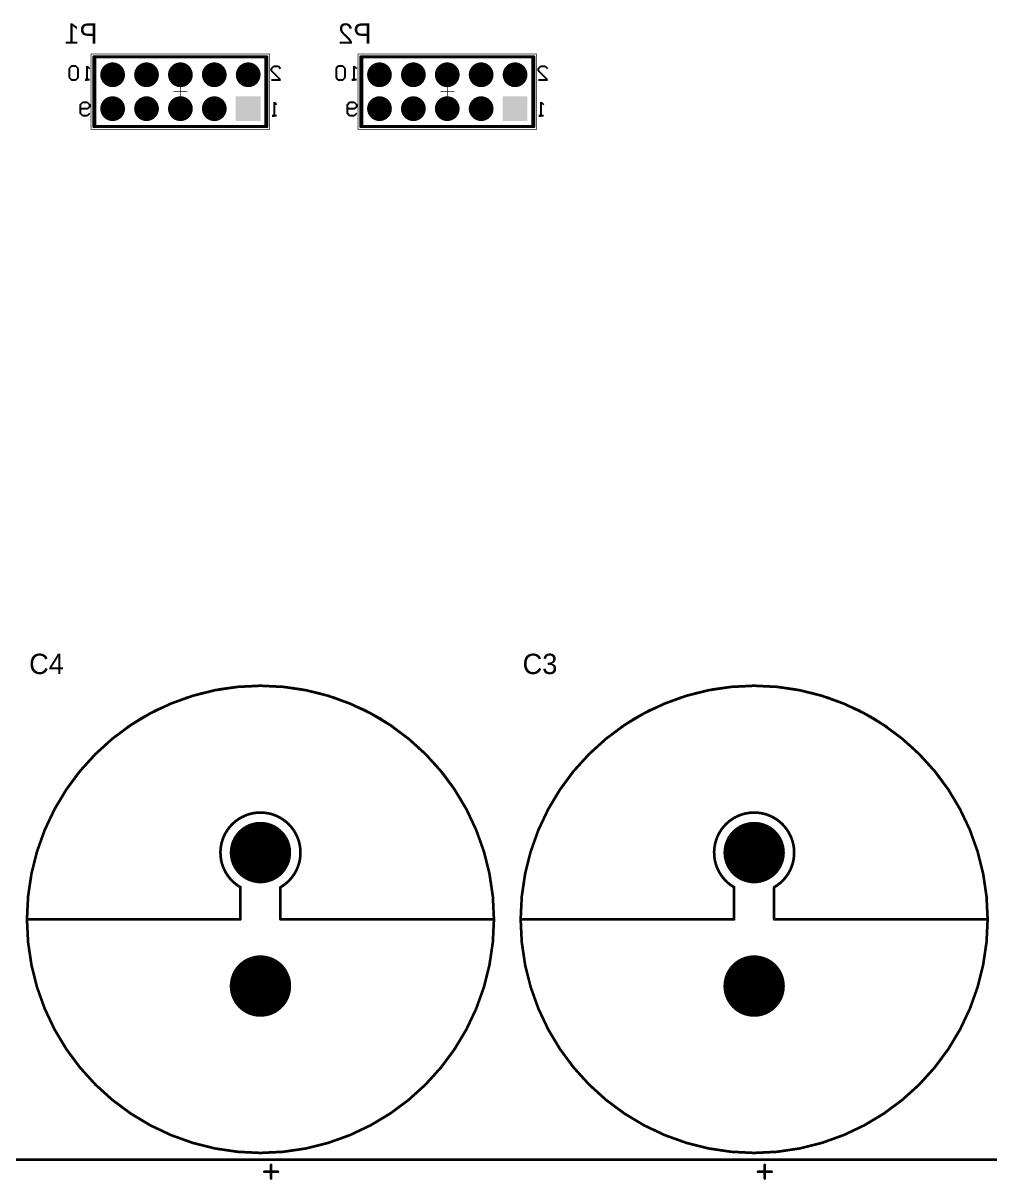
# Model space of a CAD drawing. Header units: millimetres. Extents: x 0 to 230, y -2 to 202.
# Drawn here: x 43.2 to 115.7, y -1.5 to 85.1 of the extents above; entities that cross this region are included whole.
import ezdxf

# ---------------------------------------------------------------- set-up
doc = ezdxf.new("R2010")
doc.units = ezdxf.units.MM
for name, color, linetype in [('BottomLayer', 5, 'Continuous'), ('BottomOverlay', 54, 'Continuous'), ('BottomSolder', 6, 'Continuous'), ('Mechanical13', 56, 'Continuous'), ('Mechanical15', 56, 'Continuous'), ('MultiLayer', 9, 'Continuous'), ('TopLayer', 1, 'Continuous'), ('TopOverlay', 2, 'Continuous'), ('TopSolder', 216, 'Continuous')]:
    doc.layers.add(name, color=color, linetype=linetype)

# ---------------------------------------------------------------- blocks, each defined once
blk = doc.blocks.new('61301021121_B_3')
at = {"layer": 'BottomLayer', "const_width": 0.825}
for points in [[(-2.952, 1.27, 1), (-2.128, 1.27, 1)], [(-0.412, 1.27, 1), (0.412, 1.27, 1)], [(2.128, 1.27, 1), (2.952, 1.27, 1)], [(4.668, 1.27, 1), (5.492, 1.27, 1)], [(-5.492, -1.27, 1), (-4.668, -1.27, 1)], [(-2.952, -1.27, 1), (-2.128, -1.27, 1)], [(-0.412, -1.27, 1), (0.412, -1.27, 1)], [(2.128, -1.27, 1), (2.952, -1.27, 1)], [(4.668, -1.27, 1), (5.492, -1.27, 1)]]:
    blk.add_lwpolyline(points, format="xyb", close=True, dxfattribs=at)
at = {"layer": 'BottomLayer'}
blk.add_solid([(-5.905, 0.445), (-4.255, 0.445), (-5.905, 2.095), (-4.255, 2.095)], dxfattribs=at)
at = {"layer": 'BottomOverlay'}
for p, q in [((-7.21, 1.8), (-6.871, 1.8)), ((-6.871, 1.8), (-7.041, 1.8)), ((-7.041, 1.8), (-7.041, 0.784)), ((6.81, 1.631), (6.979, 1.8)), ((6.979, 1.8), (7.318, 1.8)), ((7.318, 1.8), (7.487, 1.631)), ((-7.041, 0.784), (-7.21, 0.954)), ((6.81, 1.123), (6.979, 1.292)), ((6.81, 0.954), (6.81, 1.123)), ((6.979, 0.784), (6.81, 0.954)), ((6.979, 1.292), (7.487, 1.292)), ((7.487, 0.954), (7.318, 0.784)), ((7.487, 1.631), (7.487, 0.954)), ((7.318, 0.784), (6.979, 0.784)), ((-6.833, -0.9), (-7.51, -0.9)), ((-7.51, -0.9), (-6.833, -1.577)), ((-6.833, -1.577), (-6.833, -1.746)), ((6.81, -0.9), (7.149, -0.9)), ((7.149, -0.9), (6.979, -0.9)), ((6.979, -0.9), (6.979, -1.916)), ((7.826, -0.9), (7.656, -1.069)), ((7.656, -1.069), (7.656, -1.746)), ((8.164, -0.9), (7.826, -0.9)), ((8.334, -1.069), (8.164, -0.9)), ((8.334, -1.746), (8.334, -1.069)), ((-7.341, -1.916), (-7.51, -1.746)), ((-7.002, -1.916), (-7.341, -1.916)), ((-6.833, -1.746), (-7.002, -1.916)), ((6.979, -1.916), (6.81, -1.746)), ((7.656, -1.746), (7.826, -1.916)), ((7.826, -1.916), (8.164, -1.916)), ((8.164, -1.916), (8.334, -1.746))]:
    blk.add_line(p, q, dxfattribs=at)
at = {"layer": 'BottomOverlay', "const_width": 0.2}
for points in [[(6.5, 2.615), (-6.5, 2.615)], [(-6.5, 2.615), (-6.5, -2.615)], [(6.5, 2.615), (6.5, -2.615)], [(6.5, -2.615), (-6.5, -2.615)]]:
    blk.add_lwpolyline(points, dxfattribs=at)
at = {"layer": 'BottomOverlay', "const_width": 0.1}
for points in [[(-6.55, 2.615, 1), (-6.45, 2.615, 1)], [(-6.55, 2.615, 1), (-6.45, 2.615, 1)], [(6.45, 2.615, 1), (6.55, 2.615, 1)], [(6.45, 2.615, 1), (6.55, 2.615, 1)], [(-6.55, -2.615, 1), (-6.45, -2.615, 1)], [(-6.55, -2.615, 1), (-6.45, -2.615, 1)], [(6.45, -2.615, 1), (6.55, -2.615, 1)], [(6.45, -2.615, 1), (6.55, -2.615, 1)]]:
    blk.add_lwpolyline(points, format="xyb", close=True, dxfattribs=at)
at = {"layer": 'BottomSolder', "const_width": 0.927}
for points in [[(-3.003, 1.27, 1), (-2.077, 1.27, 1)], [(-0.463, 1.27, 1), (0.463, 1.27, 1)], [(2.077, 1.27, 1), (3.003, 1.27, 1)], [(4.617, 1.27, 1), (5.543, 1.27, 1)], [(-5.543, -1.27, 1), (-4.617, -1.27, 1)], [(-3.003, -1.27, 1), (-2.077, -1.27, 1)], [(-0.463, -1.27, 1), (0.463, -1.27, 1)], [(2.077, -1.27, 1), (3.003, -1.27, 1)], [(4.617, -1.27, 1), (5.543, -1.27, 1)]]:
    blk.add_lwpolyline(points, format="xyb", close=True, dxfattribs=at)
at = {"layer": 'BottomSolder'}
blk.add_solid([(-6.007, 0.343), (-4.153, 0.343), (-6.007, 2.197), (-4.153, 2.197)], dxfattribs=at)
at = {"layer": 'Mechanical13', "const_width": 0.1}
for points in [[(6.35, 2.54), (-6.35, 2.54)], [(-6.35, 2.54), (-6.35, -2.54)], [(6.35, 2.54), (6.35, -2.54)], [(6.35, -2.54), (-6.35, -2.54)]]:
    blk.add_lwpolyline(points, dxfattribs=at)
at = {"layer": 'Mechanical13', "const_width": 0.05}
for points in [[(-6.375, 2.54, 1), (-6.325, 2.54, 1)], [(-6.375, 2.54, 1), (-6.325, 2.54, 1)], [(6.325, 2.54, 1), (6.375, 2.54, 1)], [(6.325, 2.54, 1), (6.375, 2.54, 1)], [(-6.375, -2.54, 1), (-6.325, -2.54, 1)], [(-6.375, -2.54, 1), (-6.325, -2.54, 1)], [(6.325, -2.54, 1), (6.375, -2.54, 1)], [(6.325, -2.54, 1), (6.375, -2.54, 1)]]:
    blk.add_lwpolyline(points, format="xyb", close=True, dxfattribs=at)
at = {"layer": 'Mechanical15', "const_width": 0.05}
for points in [[(-6.7, 2.815), (-6.7, -2.815)], [(6.7, 2.815), (-6.7, 2.815)], [(6.7, 2.815), (6.7, -2.815)], [(0.5, 0), (-0.5, 0)], [(0, 0.5), (0, -0.5)], [(6.7, -2.815), (-6.7, -2.815)]]:
    blk.add_lwpolyline(points, dxfattribs=at)
at = {"layer": 'Mechanical15', "const_width": 0.025}
for points in [[(-6.712, 2.815, 1), (-6.687, 2.815, 1)], [(-6.712, 2.815, 1), (-6.687, 2.815, 1)], [(6.687, 2.815, 1), (6.712, 2.815, 1)], [(6.687, 2.815, 1), (6.712, 2.815, 1)], [(-0.512, 0, 1), (-0.487, 0, 1)], [(-0.012, 0.5, 1), (0.012, 0.5, 1)], [(0.487, 0, 1), (0.512, 0, 1)], [(-0.012, -0.5, 1), (0.012, -0.5, 1)], [(-6.712, -2.815, 1), (-6.687, -2.815, 1)], [(-6.712, -2.815, 1), (-6.687, -2.815, 1)], [(6.687, -2.815, 1), (6.712, -2.815, 1)], [(6.687, -2.815, 1), (6.712, -2.815, 1)]]:
    blk.add_lwpolyline(points, format="xyb", close=True, dxfattribs=at)
at = {"layer": 'MultiLayer', "const_width": 0.825}
for points in [[(-2.952, 1.27, 1), (-2.128, 1.27, 1)], [(-0.412, 1.27, 1), (0.412, 1.27, 1)], [(2.128, 1.27, 1), (2.952, 1.27, 1)], [(4.668, 1.27, 1), (5.492, 1.27, 1)], [(-5.492, -1.27, 1), (-4.668, -1.27, 1)], [(-2.952, -1.27, 1), (-2.128, -1.27, 1)], [(-0.412, -1.27, 1), (0.412, -1.27, 1)], [(2.128, -1.27, 1), (2.952, -1.27, 1)], [(4.668, -1.27, 1), (5.492, -1.27, 1)]]:
    blk.add_lwpolyline(points, format="xyb", close=True, dxfattribs=at)
at = {"layer": 'MultiLayer'}
blk.add_solid([(-5.905, 0.445), (-4.255, 0.445), (-5.905, 2.095), (-4.255, 2.095)], dxfattribs=at)
at = {"layer": 'TopLayer', "const_width": 0.825}
for points in [[(-2.952, 1.27, 1), (-2.128, 1.27, 1)], [(-0.412, 1.27, 1), (0.412, 1.27, 1)], [(2.128, 1.27, 1), (2.952, 1.27, 1)], [(4.668, 1.27, 1), (5.492, 1.27, 1)], [(-5.492, -1.27, 1), (-4.668, -1.27, 1)], [(-2.952, -1.27, 1), (-2.128, -1.27, 1)], [(-0.412, -1.27, 1), (0.412, -1.27, 1)], [(2.128, -1.27, 1), (2.952, -1.27, 1)], [(4.668, -1.27, 1), (5.492, -1.27, 1)]]:
    blk.add_lwpolyline(points, format="xyb", close=True, dxfattribs=at)
at = {"layer": 'TopLayer'}
blk.add_solid([(-5.905, 0.445), (-4.255, 0.445), (-5.905, 2.095), (-4.255, 2.095)], dxfattribs=at)
at = {"layer": 'TopSolder', "const_width": 0.927}
for points in [[(-3.003, 1.27, 1), (-2.077, 1.27, 1)], [(-0.463, 1.27, 1), (0.463, 1.27, 1)], [(2.077, 1.27, 1), (3.003, 1.27, 1)], [(4.617, 1.27, 1), (5.543, 1.27, 1)], [(-5.543, -1.27, 1), (-4.617, -1.27, 1)], [(-3.003, -1.27, 1), (-2.077, -1.27, 1)], [(-0.463, -1.27, 1), (0.463, -1.27, 1)], [(2.077, -1.27, 1), (3.003, -1.27, 1)], [(4.617, -1.27, 1), (5.543, -1.27, 1)]]:
    blk.add_lwpolyline(points, format="xyb", close=True, dxfattribs=at)
at = {"layer": 'TopSolder'}
blk.add_solid([(-6.007, 0.343), (-4.153, 0.343), (-6.007, 2.197), (-4.153, 2.197)], dxfattribs=at)
blk = doc.blocks.new('61301021121_B_4')
at = {"layer": 'BottomLayer', "const_width": 0.825}
for points in [[(-2.952, 1.27, 1), (-2.128, 1.27, 1)], [(-0.412, 1.27, 1), (0.412, 1.27, 1)], [(2.128, 1.27, 1), (2.952, 1.27, 1)], [(4.668, 1.27, 1), (5.492, 1.27, 1)], [(-5.492, -1.27, 1), (-4.668, -1.27, 1)], [(-2.952, -1.27, 1), (-2.128, -1.27, 1)], [(-0.412, -1.27, 1), (0.412, -1.27, 1)], [(2.128, -1.27, 1), (2.952, -1.27, 1)], [(4.668, -1.27, 1), (5.492, -1.27, 1)]]:
    blk.add_lwpolyline(points, format="xyb", close=True, dxfattribs=at)
at = {"layer": 'BottomLayer'}
blk.add_solid([(-5.905, 0.445), (-4.255, 0.445), (-5.905, 2.095), (-4.255, 2.095)], dxfattribs=at)
at = {"layer": 'BottomOverlay'}
for p, q in [((-7.21, 1.8), (-6.871, 1.8)), ((-6.871, 1.8), (-7.041, 1.8)), ((-7.041, 1.8), (-7.041, 0.784)), ((6.81, 1.631), (6.979, 1.8)), ((6.979, 1.8), (7.318, 1.8)), ((7.318, 1.8), (7.487, 1.631)), ((-7.041, 0.784), (-7.21, 0.954)), ((6.81, 1.123), (6.979, 1.292)), ((6.81, 0.954), (6.81, 1.123)), ((6.979, 0.784), (6.81, 0.954)), ((6.979, 1.292), (7.487, 1.292)), ((7.487, 0.954), (7.318, 0.784)), ((7.487, 1.631), (7.487, 0.954)), ((7.318, 0.784), (6.979, 0.784)), ((-6.833, -0.9), (-7.51, -0.9)), ((-7.51, -0.9), (-6.833, -1.577)), ((-6.833, -1.577), (-6.833, -1.746)), ((6.81, -0.9), (7.149, -0.9)), ((7.149, -0.9), (6.979, -0.9)), ((6.979, -0.9), (6.979, -1.916)), ((7.826, -0.9), (7.656, -1.069)), ((7.656, -1.069), (7.656, -1.746)), ((8.164, -0.9), (7.826, -0.9)), ((8.334, -1.069), (8.164, -0.9)), ((8.334, -1.746), (8.334, -1.069)), ((-7.341, -1.916), (-7.51, -1.746)), ((-7.002, -1.916), (-7.341, -1.916)), ((-6.833, -1.746), (-7.002, -1.916)), ((6.979, -1.916), (6.81, -1.746)), ((7.656, -1.746), (7.826, -1.916)), ((7.826, -1.916), (8.164, -1.916)), ((8.164, -1.916), (8.334, -1.746))]:
    blk.add_line(p, q, dxfattribs=at)
at = {"layer": 'BottomOverlay', "const_width": 0.2}
for points in [[(6.5, 2.615), (-6.5, 2.615)], [(-6.5, 2.615), (-6.5, -2.615)], [(6.5, 2.615), (6.5, -2.615)], [(6.5, -2.615), (-6.5, -2.615)]]:
    blk.add_lwpolyline(points, dxfattribs=at)
at = {"layer": 'BottomOverlay', "const_width": 0.1}
for points in [[(-6.55, 2.615, 1), (-6.45, 2.615, 1)], [(-6.55, 2.615, 1), (-6.45, 2.615, 1)], [(6.45, 2.615, 1), (6.55, 2.615, 1)], [(6.45, 2.615, 1), (6.55, 2.615, 1)], [(-6.55, -2.615, 1), (-6.45, -2.615, 1)], [(-6.55, -2.615, 1), (-6.45, -2.615, 1)], [(6.45, -2.615, 1), (6.55, -2.615, 1)], [(6.45, -2.615, 1), (6.55, -2.615, 1)]]:
    blk.add_lwpolyline(points, format="xyb", close=True, dxfattribs=at)
at = {"layer": 'BottomSolder', "const_width": 0.927}
for points in [[(-3.003, 1.27, 1), (-2.077, 1.27, 1)], [(-0.463, 1.27, 1), (0.463, 1.27, 1)], [(2.077, 1.27, 1), (3.003, 1.27, 1)], [(4.617, 1.27, 1), (5.543, 1.27, 1)], [(-5.543, -1.27, 1), (-4.617, -1.27, 1)], [(-3.003, -1.27, 1), (-2.077, -1.27, 1)], [(-0.463, -1.27, 1), (0.463, -1.27, 1)], [(2.077, -1.27, 1), (3.003, -1.27, 1)], [(4.617, -1.27, 1), (5.543, -1.27, 1)]]:
    blk.add_lwpolyline(points, format="xyb", close=True, dxfattribs=at)
at = {"layer": 'BottomSolder'}
blk.add_solid([(-6.007, 0.343), (-4.153, 0.343), (-6.007, 2.197), (-4.153, 2.197)], dxfattribs=at)
at = {"layer": 'Mechanical13', "const_width": 0.1}
for points in [[(6.35, 2.54), (-6.35, 2.54)], [(-6.35, 2.54), (-6.35, -2.54)], [(6.35, 2.54), (6.35, -2.54)], [(6.35, -2.54), (-6.35, -2.54)]]:
    blk.add_lwpolyline(points, dxfattribs=at)
at = {"layer": 'Mechanical13', "const_width": 0.05}
for points in [[(-6.375, 2.54, 1), (-6.325, 2.54, 1)], [(-6.375, 2.54, 1), (-6.325, 2.54, 1)], [(6.325, 2.54, 1), (6.375, 2.54, 1)], [(6.325, 2.54, 1), (6.375, 2.54, 1)], [(-6.375, -2.54, 1), (-6.325, -2.54, 1)], [(-6.375, -2.54, 1), (-6.325, -2.54, 1)], [(6.325, -2.54, 1), (6.375, -2.54, 1)], [(6.325, -2.54, 1), (6.375, -2.54, 1)]]:
    blk.add_lwpolyline(points, format="xyb", close=True, dxfattribs=at)
at = {"layer": 'Mechanical15', "const_width": 0.05}
for points in [[(-6.7, 2.815), (-6.7, -2.815)], [(6.7, 2.815), (-6.7, 2.815)], [(6.7, 2.815), (6.7, -2.815)], [(0.5, 0), (-0.5, 0)], [(0, 0.5), (0, -0.5)], [(6.7, -2.815), (-6.7, -2.815)]]:
    blk.add_lwpolyline(points, dxfattribs=at)
at = {"layer": 'Mechanical15', "const_width": 0.025}
for points in [[(-6.712, 2.815, 1), (-6.687, 2.815, 1)], [(-6.712, 2.815, 1), (-6.687, 2.815, 1)], [(6.687, 2.815, 1), (6.712, 2.815, 1)], [(6.687, 2.815, 1), (6.712, 2.815, 1)], [(-0.512, 0, 1), (-0.487, 0, 1)], [(-0.012, 0.5, 1), (0.012, 0.5, 1)], [(0.487, 0, 1), (0.512, 0, 1)], [(-0.012, -0.5, 1), (0.012, -0.5, 1)], [(-6.712, -2.815, 1), (-6.687, -2.815, 1)], [(-6.712, -2.815, 1), (-6.687, -2.815, 1)], [(6.687, -2.815, 1), (6.712, -2.815, 1)], [(6.687, -2.815, 1), (6.712, -2.815, 1)]]:
    blk.add_lwpolyline(points, format="xyb", close=True, dxfattribs=at)
at = {"layer": 'MultiLayer', "const_width": 0.825}
for points in [[(-2.952, 1.27, 1), (-2.128, 1.27, 1)], [(-0.412, 1.27, 1), (0.412, 1.27, 1)], [(2.128, 1.27, 1), (2.952, 1.27, 1)], [(4.668, 1.27, 1), (5.492, 1.27, 1)], [(-5.492, -1.27, 1), (-4.668, -1.27, 1)], [(-2.952, -1.27, 1), (-2.128, -1.27, 1)], [(-0.412, -1.27, 1), (0.412, -1.27, 1)], [(2.128, -1.27, 1), (2.952, -1.27, 1)], [(4.668, -1.27, 1), (5.492, -1.27, 1)]]:
    blk.add_lwpolyline(points, format="xyb", close=True, dxfattribs=at)
at = {"layer": 'MultiLayer'}
blk.add_solid([(-5.905, 0.445), (-4.255, 0.445), (-5.905, 2.095), (-4.255, 2.095)], dxfattribs=at)
at = {"layer": 'TopLayer', "const_width": 0.825}
for points in [[(-2.952, 1.27, 1), (-2.128, 1.27, 1)], [(-0.412, 1.27, 1), (0.412, 1.27, 1)], [(2.128, 1.27, 1), (2.952, 1.27, 1)], [(4.668, 1.27, 1), (5.492, 1.27, 1)], [(-5.492, -1.27, 1), (-4.668, -1.27, 1)], [(-2.952, -1.27, 1), (-2.128, -1.27, 1)], [(-0.412, -1.27, 1), (0.412, -1.27, 1)], [(2.128, -1.27, 1), (2.952, -1.27, 1)], [(4.668, -1.27, 1), (5.492, -1.27, 1)]]:
    blk.add_lwpolyline(points, format="xyb", close=True, dxfattribs=at)
at = {"layer": 'TopLayer'}
blk.add_solid([(-5.905, 0.445), (-4.255, 0.445), (-5.905, 2.095), (-4.255, 2.095)], dxfattribs=at)
at = {"layer": 'TopSolder', "const_width": 0.927}
for points in [[(-3.003, 1.27, 1), (-2.077, 1.27, 1)], [(-0.463, 1.27, 1), (0.463, 1.27, 1)], [(2.077, 1.27, 1), (3.003, 1.27, 1)], [(4.617, 1.27, 1), (5.543, 1.27, 1)], [(-5.543, -1.27, 1), (-4.617, -1.27, 1)], [(-3.003, -1.27, 1), (-2.077, -1.27, 1)], [(-0.463, -1.27, 1), (0.463, -1.27, 1)], [(2.077, -1.27, 1), (3.003, -1.27, 1)], [(4.617, -1.27, 1), (5.543, -1.27, 1)]]:
    blk.add_lwpolyline(points, format="xyb", close=True, dxfattribs=at)
at = {"layer": 'TopSolder'}
blk.add_solid([(-6.007, 0.343), (-4.153, 0.343), (-6.007, 2.197), (-4.153, 2.197)], dxfattribs=at)
blk = doc.blocks.new('450V_35MM_10MM_20')
at = {"layer": 'BottomLayer', "const_width": 2.2}
for points in [[(-1.1, 0, 1), (1.1, 0, 1)], [(8.9, 0, 1), (11.1, 0, 1)]]:
    blk.add_lwpolyline(points, format="xyb", close=True, dxfattribs=at)
at = {"layer": 'BottomSolder', "const_width": 2.302}
for points in [[(-1.151, 0, 1), (1.151, 0, 1)], [(8.849, 0, 1), (11.151, 0, 1)]]:
    blk.add_lwpolyline(points, format="xyb", close=True, dxfattribs=at)
at = {"layer": 'MultiLayer', "const_width": 2.2}
for points in [[(-1.1, 0, 1), (1.1, 0, 1)], [(8.9, 0, 1), (11.1, 0, 1)]]:
    blk.add_lwpolyline(points, format="xyb", close=True, dxfattribs=at)
at = {"layer": 'TopLayer', "const_width": 2.2}
for points in [[(-1.1, 0, 1), (1.1, 0, 1)], [(8.9, 0, 1), (11.1, 0, 1)]]:
    blk.add_lwpolyline(points, format="xyb", close=True, dxfattribs=at)
at = {"layer": 'TopOverlay'}
for p, q in [((5.625, 17.5), (5, 17.5)), ((5, 17.5), (5, 17.5)), ((5, 17.5), (5, 1.5)), ((6.872, 17.411), (5.625, 17.5)), ((8.109, 17.233), (6.872, 17.411)), ((9.331, 16.967), (8.109, 17.233)), ((10.53, 16.615), (9.331, 16.967)), ((11.701, 16.178), (10.53, 16.615)), ((12.838, 15.659), (11.701, 16.178)), ((13.936, 15.06), (12.838, 15.659)), ((14.987, 14.384), (13.936, 15.06)), ((15.988, 13.635), (14.987, 14.384)), ((16.933, 12.817), (15.988, 13.635)), ((17.817, 11.933), (16.933, 12.817)), ((18.635, 10.988), (17.817, 11.933)), ((19.384, 9.987), (18.635, 10.988)), ((20.06, 8.936), (19.384, 9.987)), ((20.659, 7.838), (20.06, 8.936)), ((21.178, 6.701), (20.659, 7.838)), ((21.615, 5.53), (21.178, 6.701)), ((21.967, 4.331), (21.615, 5.53)), ((22.233, 3.109), (21.967, 4.331)), ((8.213, 2.41), (8.629, 2.669)), ((8.629, 2.669), (9.082, 2.856)), ((9.082, 2.856), (9.56, 2.968)), ((9.56, 2.968), (10.049, 3)), ((10.049, 3), (10.537, 2.952)), ((10.537, 2.952), (11.011, 2.825)), ((11.011, 2.825), (11.457, 2.622)), ((11.457, 2.622), (11.865, 2.35)), ((22.411, 1.872), (22.233, 3.109)), ((7.533, 1.707), (7.844, 2.086)), ((7.844, 2.086), (8.213, 2.41)), ((11.865, 2.35), (12.223, 2.015)), ((12.223, 2.015), (12.521, 1.626)), ((22.5, 0.625), (22.411, 1.872)), ((5, 1.5), (7.402, 1.5)), ((7.402, 1.5), (7.533, 1.707)), ((12.521, 1.626), (12.752, 1.193)), ((12.752, 1.193), (12.91, 0.729)), ((12.91, 0.729), (12.99, 0.245)), ((12.99, 0.245), (12.99, -0.245)), ((22.5, -0.625), (22.5, 0.625)), ((12.91, -0.729), (12.752, -1.193)), ((12.99, -0.245), (12.91, -0.729)), ((22.411, -1.872), (22.5, -0.625)), ((5, -1.5), (5, -17.5)), ((7.402, -1.5), (5, -1.5)), ((7.533, -1.707), (7.402, -1.5)), ((7.402, -1.5), (7.402, -1.5)), ((7.844, -2.086), (7.533, -1.707)), ((12.521, -1.626), (12.223, -2.015)), ((12.752, -1.193), (12.521, -1.626)), ((8.213, -2.41), (7.844, -2.086)), ((8.629, -2.669), (8.213, -2.41)), ((11.865, -2.35), (11.457, -2.622)), ((12.223, -2.015), (11.865, -2.35)), ((22.233, -3.109), (22.411, -1.872)), ((9.082, -2.856), (8.629, -2.669)), ((9.56, -2.968), (9.082, -2.856)), ((10.049, -3), (9.56, -2.968)), ((10.537, -2.952), (10.049, -3)), ((11.011, -2.825), (10.537, -2.952)), ((11.457, -2.622), (11.011, -2.825)), ((21.967, -4.331), (22.233, -3.109)), ((21.615, -5.53), (21.967, -4.331)), ((21.178, -6.701), (21.615, -5.53)), ((20.659, -7.838), (21.178, -6.701)), ((20.06, -8.936), (20.659, -7.838)), ((19.384, -9.987), (20.06, -8.936)), ((18.635, -10.988), (19.384, -9.987)), ((17.817, -11.933), (18.635, -10.988)), ((16.933, -12.817), (17.817, -11.933)), ((15.988, -13.635), (16.933, -12.817)), ((14.987, -14.384), (15.988, -13.635)), ((13.936, -15.06), (14.987, -14.384)), ((12.838, -15.659), (13.936, -15.06)), ((10.53, -16.615), (11.701, -16.178)), ((11.701, -16.178), (12.838, -15.659)), ((6.872, -17.411), (8.109, -17.233)), ((8.109, -17.233), (9.331, -16.967)), ((9.331, -16.967), (10.53, -16.615)), ((5, -17.5), (5.625, -17.5)), ((5.625, -17.5), (6.872, -17.411))]:
    blk.add_line(p, q, dxfattribs=at)
for points, const_width in [([(22.5, 0, 1), (-12.5, 0, 1)], 0.2), ([(4.95, 17.5, 1), (5.05, 17.5, 1)], 0.1), ([(4.95, 17.5, 1), (5.05, 17.5, 1)], 0.1), ([(4.95, 1.5, 1), (5.05, 1.5, 1)], 0.1), ([(4.95, 1.5, 1), (5.05, 1.5, 1)], 0.1), ([(7.352, 1.5, 1), (7.452, 1.5, 1)], 0.1), ([(7.352, 1.5, 1), (7.452, 1.5, 1)], 0.1), ([(-12.55, 0, 1), (-12.45, 0, 1)], 0.1), ([(22.45, 0, 1), (22.55, 0, 1)], 0.1), ([(-14.468, -0.8, 1), (-14.368, -0.8, 1)], 0.1), ([(-13.96, -0.292, 1), (-13.86, -0.292, 1)], 0.1), ([(-13.452, -0.8, 1), (-13.352, -0.8, 1)], 0.1), ([(-13.96, -1.308, 1), (-13.86, -1.308, 1)], 0.1), ([(4.95, -1.5, 1), (5.05, -1.5, 1)], 0.1), ([(4.95, -1.5, 1), (5.05, -1.5, 1)], 0.1), ([(7.352, -1.5, 1), (7.452, -1.5, 1)], 0.1), ([(7.352, -1.5, 1), (7.452, -1.5, 1)], 0.1), ([(4.95, -17.5, 1), (5.05, -17.5, 1)], 0.1), ([(4.95, -17.5, 1), (5.05, -17.5, 1)], 0.1)]:
    blk.add_lwpolyline(points, format="xyb", close=True, dxfattribs=dict(at, const_width=const_width))
at = {"layer": 'TopOverlay', "const_width": 0.2}
for points in [[(5, 17.5), (5, 1.5)], [(5, 1.5), (7.402, 1.5)], [(-14.418, -0.8), (-13.402, -0.8)], [(-13.91, -0.292), (-13.91, -1.308)], [(5, -1.5), (7.402, -1.5)], [(5, -1.5), (5, -17.5)]]:
    blk.add_lwpolyline(points, dxfattribs=at)
for points in [[(5, 17.5, -1), (5, -17.5)], [(7.402, 1.5, -3.732051), (7.402, -1.5)]]:
    blk.add_lwpolyline(points, format="xyb", dxfattribs=at)
at = {"layer": 'TopSolder', "const_width": 2.302}
for points in [[(-1.151, 0, 1), (1.151, 0, 1)], [(8.849, 0, 1), (11.151, 0, 1)]]:
    blk.add_lwpolyline(points, format="xyb", close=True, dxfattribs=at)
blk = doc.blocks.new('450V_35MM_10MM_21')
at = {"layer": 'BottomLayer', "const_width": 2.2}
for points in [[(-1.1, 0, 1), (1.1, 0, 1)], [(8.9, 0, 1), (11.1, 0, 1)]]:
    blk.add_lwpolyline(points, format="xyb", close=True, dxfattribs=at)
at = {"layer": 'BottomSolder', "const_width": 2.302}
for points in [[(-1.151, 0, 1), (1.151, 0, 1)], [(8.849, 0, 1), (11.151, 0, 1)]]:
    blk.add_lwpolyline(points, format="xyb", close=True, dxfattribs=at)
at = {"layer": 'MultiLayer', "const_width": 2.2}
for points in [[(-1.1, 0, 1), (1.1, 0, 1)], [(8.9, 0, 1), (11.1, 0, 1)]]:
    blk.add_lwpolyline(points, format="xyb", close=True, dxfattribs=at)
at = {"layer": 'TopLayer', "const_width": 2.2}
for points in [[(-1.1, 0, 1), (1.1, 0, 1)], [(8.9, 0, 1), (11.1, 0, 1)]]:
    blk.add_lwpolyline(points, format="xyb", close=True, dxfattribs=at)
at = {"layer": 'TopOverlay'}
for p, q in [((5.625, 17.5), (5, 17.5)), ((5, 17.5), (5, 17.5)), ((5, 17.5), (5, 1.5)), ((6.872, 17.411), (5.625, 17.5)), ((8.109, 17.233), (6.872, 17.411)), ((9.331, 16.967), (8.109, 17.233)), ((10.53, 16.615), (9.331, 16.967)), ((11.701, 16.178), (10.53, 16.615)), ((12.838, 15.659), (11.701, 16.178)), ((13.936, 15.06), (12.838, 15.659)), ((14.987, 14.384), (13.936, 15.06)), ((15.988, 13.635), (14.987, 14.384)), ((16.933, 12.817), (15.988, 13.635)), ((17.817, 11.933), (16.933, 12.817)), ((18.635, 10.988), (17.817, 11.933)), ((19.384, 9.987), (18.635, 10.988)), ((20.06, 8.936), (19.384, 9.987)), ((20.659, 7.838), (20.06, 8.936)), ((21.178, 6.701), (20.659, 7.838)), ((21.615, 5.53), (21.178, 6.701)), ((21.967, 4.331), (21.615, 5.53)), ((22.233, 3.109), (21.967, 4.331)), ((8.213, 2.41), (8.629, 2.669)), ((8.629, 2.669), (9.082, 2.856)), ((9.082, 2.856), (9.56, 2.968)), ((9.56, 2.968), (10.049, 3)), ((10.049, 3), (10.537, 2.952)), ((10.537, 2.952), (11.011, 2.825)), ((11.011, 2.825), (11.457, 2.622)), ((11.457, 2.622), (11.865, 2.35)), ((22.411, 1.872), (22.233, 3.109)), ((7.533, 1.707), (7.844, 2.086)), ((7.844, 2.086), (8.213, 2.41)), ((11.865, 2.35), (12.223, 2.015)), ((12.223, 2.015), (12.521, 1.626)), ((22.5, 0.625), (22.411, 1.872)), ((5, 1.5), (7.402, 1.5)), ((7.402, 1.5), (7.533, 1.707)), ((12.521, 1.626), (12.752, 1.193)), ((12.752, 1.193), (12.91, 0.729)), ((12.91, 0.729), (12.99, 0.245)), ((12.99, 0.245), (12.99, -0.245)), ((22.5, -0.625), (22.5, 0.625)), ((12.91, -0.729), (12.752, -1.193)), ((12.99, -0.245), (12.91, -0.729)), ((22.411, -1.872), (22.5, -0.625)), ((5, -1.5), (5, -17.5)), ((7.402, -1.5), (5, -1.5)), ((7.533, -1.707), (7.402, -1.5)), ((7.402, -1.5), (7.402, -1.5)), ((7.844, -2.086), (7.533, -1.707)), ((12.521, -1.626), (12.223, -2.015)), ((12.752, -1.193), (12.521, -1.626)), ((8.213, -2.41), (7.844, -2.086)), ((8.629, -2.669), (8.213, -2.41)), ((11.865, -2.35), (11.457, -2.622)), ((12.223, -2.015), (11.865, -2.35)), ((22.233, -3.109), (22.411, -1.872)), ((9.082, -2.856), (8.629, -2.669)), ((9.56, -2.968), (9.082, -2.856)), ((10.049, -3), (9.56, -2.968)), ((10.537, -2.952), (10.049, -3)), ((11.011, -2.825), (10.537, -2.952)), ((11.457, -2.622), (11.011, -2.825)), ((21.967, -4.331), (22.233, -3.109)), ((21.615, -5.53), (21.967, -4.331)), ((21.178, -6.701), (21.615, -5.53)), ((20.659, -7.838), (21.178, -6.701)), ((20.06, -8.936), (20.659, -7.838)), ((19.384, -9.987), (20.06, -8.936)), ((18.635, -10.988), (19.384, -9.987)), ((17.817, -11.933), (18.635, -10.988)), ((16.933, -12.817), (17.817, -11.933)), ((15.988, -13.635), (16.933, -12.817)), ((14.987, -14.384), (15.988, -13.635)), ((13.936, -15.06), (14.987, -14.384)), ((12.838, -15.659), (13.936, -15.06)), ((10.53, -16.615), (11.701, -16.178)), ((11.701, -16.178), (12.838, -15.659)), ((6.872, -17.411), (8.109, -17.233)), ((8.109, -17.233), (9.331, -16.967)), ((9.331, -16.967), (10.53, -16.615)), ((5, -17.5), (5.625, -17.5)), ((5.625, -17.5), (6.872, -17.411))]:
    blk.add_line(p, q, dxfattribs=at)
for points, const_width in [([(22.5, 0, 1), (-12.5, 0, 1)], 0.2), ([(4.95, 17.5, 1), (5.05, 17.5, 1)], 0.1), ([(4.95, 17.5, 1), (5.05, 17.5, 1)], 0.1), ([(4.95, 1.5, 1), (5.05, 1.5, 1)], 0.1), ([(4.95, 1.5, 1), (5.05, 1.5, 1)], 0.1), ([(7.352, 1.5, 1), (7.452, 1.5, 1)], 0.1), ([(7.352, 1.5, 1), (7.452, 1.5, 1)], 0.1), ([(-12.55, 0, 1), (-12.45, 0, 1)], 0.1), ([(22.45, 0, 1), (22.55, 0, 1)], 0.1), ([(-14.468, -0.8, 1), (-14.368, -0.8, 1)], 0.1), ([(-13.96, -0.292, 1), (-13.86, -0.292, 1)], 0.1), ([(-13.452, -0.8, 1), (-13.352, -0.8, 1)], 0.1), ([(-13.96, -1.308, 1), (-13.86, -1.308, 1)], 0.1), ([(4.95, -1.5, 1), (5.05, -1.5, 1)], 0.1), ([(4.95, -1.5, 1), (5.05, -1.5, 1)], 0.1), ([(7.352, -1.5, 1), (7.452, -1.5, 1)], 0.1), ([(7.352, -1.5, 1), (7.452, -1.5, 1)], 0.1), ([(4.95, -17.5, 1), (5.05, -17.5, 1)], 0.1), ([(4.95, -17.5, 1), (5.05, -17.5, 1)], 0.1)]:
    blk.add_lwpolyline(points, format="xyb", close=True, dxfattribs=dict(at, const_width=const_width))
at = {"layer": 'TopOverlay', "const_width": 0.2}
for points in [[(5, 17.5), (5, 1.5)], [(5, 1.5), (7.402, 1.5)], [(-14.418, -0.8), (-13.402, -0.8)], [(-13.91, -0.292), (-13.91, -1.308)], [(5, -1.5), (7.402, -1.5)], [(5, -1.5), (5, -17.5)]]:
    blk.add_lwpolyline(points, dxfattribs=at)
for points in [[(5, 17.5, -1), (5, -17.5)], [(7.402, 1.5, -3.732051), (7.402, -1.5)]]:
    blk.add_lwpolyline(points, format="xyb", dxfattribs=at)
at = {"layer": 'TopSolder', "const_width": 2.302}
for points in [[(-1.151, 0, 1), (1.151, 0, 1)], [(8.849, 0, 1), (11.151, 0, 1)]]:
    blk.add_lwpolyline(points, format="xyb", close=True, dxfattribs=at)

msp = doc.modelspace()

# ---------------------------------------------------------------- linework, layer by layer
at = {"layer": 'TopOverlay', "const_width": 0.2}
msp.add_lwpolyline([(0, 0), (230, 0)], dxfattribs=at)

# ---------------------------------------------------------------- block references
for name, p, rotation in [('61301021121_B_4', (55, 80), 180), ('61301021121_B_3', (75, 80), 180), ('450V_35MM_10MM_20', (61, 13), 90), ('450V_35MM_10MM_21', (98, 13), 90)]:
    msp.add_blockref(name, p, dxfattribs=dict(rotation=rotation))

# ---------------------------------------------------------------- texts
at = {"layer": 'BottomOverlay', "text_generation_flag": 2}
for s, p in [('P1', (48.793, 83.591)), ('P2', (69.317, 83.591))]:
    msp.add_text(s, height=1.524, dxfattribs=at).set_placement(p)
at = {"layer": 'TopOverlay'}
for s, p in [('C4', (43.663, 36.373)), ('C3', (80.645, 36.373))]:
    msp.add_text(s, height=1.524, dxfattribs=at).set_placement(p)

doc.saveas('drawing.dxf')
